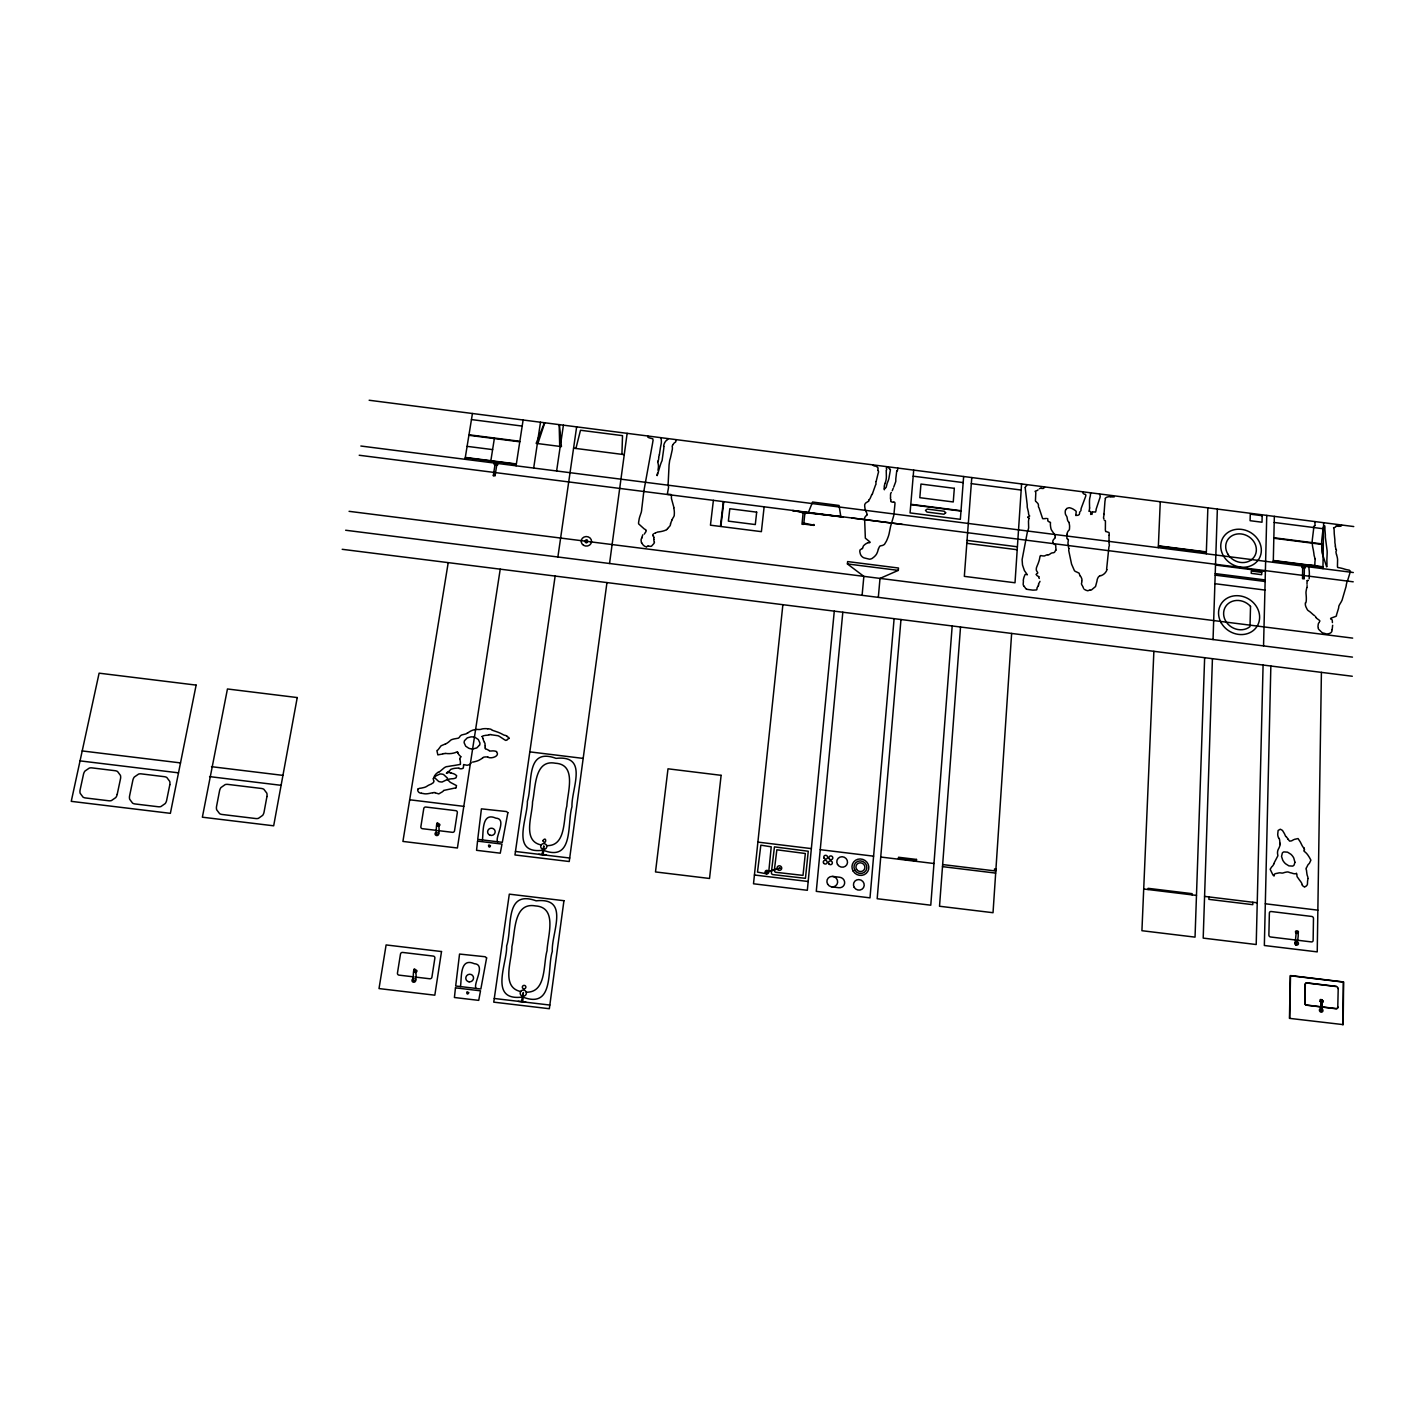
<?xml version="1.0" encoding="UTF-8"?>
<svg xmlns="http://www.w3.org/2000/svg" width="1425" height="1425" viewBox="0 0 1425 1425"><rect width="100%" height="100%" fill="white"/><g stroke="black" fill="none" stroke-linecap="round" stroke-linejoin="round"><path stroke-width="1.5" d="M1025.323 488.597L1025.323 488.258A11.988 10.705 22.7 0 1 1025.341 487.653L1025.359 487.546M1035.423 500.959L1035.743 494.261A47.987 42.732 24.3 0 1 1035.832 492.908L1035.441 491.643M1307.063 580.777L1307.028 582.683A32.935 28.732 32.7 0 0 1307.028 584.25M1342.902 1024.753L1343.365 982.092L1290.284 975.715L1289.465 1018.358L1343.152 1024.611L1343.615 981.95L1290.516 975.573L1289.696 1018.216M1338.217 988.38L1337.772 1007.172A1.87 1.692 47.5 0 1 1335.973 1008.74L1321.866 1007.048M1320.565 1010.272C1321.955 979.367 1321.866 1031.362 1322.151 1000.956M1320.708 1010.681C1322.008 1014.725 1320.209 1001.401 1320.85 1000.795M1091.977 514.443L1092.423 511.931M1321.403 672.368L1317.234 951.882L1264.349 945.505L1270.851 666.009M1322.952 568.664L1322.97 567.114L1273.309 560.791L1273.273 562.341M1323.629 522.708L1323.308 544.065L1273.843 537.742L1274.342 516.367M1304.374 567.845L1304.178 578.871L1302.521 578.675L1302.664 567.631M1305.193 566.402L1305.175 567.952L1301.862 567.524L1301.88 565.974M1335.35 546.113L1335.813 549.035M663.89 446.417L663.872 447.29A30.032 27.146 5.9 0 1 663.836 448.091L662.055 460.809A4.631 4.186 7.3 0 0 661.699 461.362L660.986 463.125A90.683 82.472 11.1 0 0 659.561 467.614L657.192 475.505M1038.843 576.929L1038.843 577.018A2.992 2.708 25 0 0 1038.932 577.962L1039.306 578.461M890.554 497.343L890.518 496.096A38.724 34.93 19 0 1 890.5 495.17L890.625 493.727A3.937 3.562 17.6 0 1 891.248 492.569L891.302 492.48M1263.084 665.03L1256.209 944.526L1203.199 938.113L1212.426 658.671M1263.548 645.917L1266.754 515.405M1319.764 1001.116L1319.782 1001.241M1090.695 514.478L1090.731 512.911A10.331 9.227 24.5 0 0 1090.731 512.002L1090.713 511.913M1105.355 529.993L1105.675 531.489M1252.842 902.257L1252.771 904.679L1208.899 899.353L1208.97 896.931M1105.372 529.37L1105.444 520.855A6.787 6.038 25.5 0 0 1104.304 520.125L1104.215 520.072M621.923 454.343L622.511 435.64L580.492 430.261L575.914 448.465M1089.573 507.995L1089.484 503.078A45.172 40.043 25.9 0 1 1089.591 499.16L1089.644 498.839A12.861 11.436 24.9 0 1 1089.858 497.735L1090.089 496.844A16.833 14.998 23.9 0 0 1090.446 494.796L1090.588 492.908M1213.049 639.558L1217.36 509.063M1038.398 506.908L1038.433 506.623A7.642 6.84 22.8 0 0 1038.273 504.308A3.188 2.85 23 0 0 1037.507 503.078L1036.972 502.544A12.202 10.901 23 0 1 1036.438 502.01L1036.296 501.849A13.199 11.845 22.8 0 0 1035.904 501.475L1035.904 501.475M1069.48 528.996L1069.605 526.466A11.81 10.581 24.2 0 0 1069.462 524.952L1069.053 522.548M1206.28 553.791L1206.334 552.259L1158.383 546.131L1158.311 547.681M1207.866 507.852L1206.352 551.92L1158.383 545.811L1160.271 501.743M1204.642 657.691L1195.041 937.133L1141.924 930.703L1153.876 651.314M887.49 466.741L890.091 469.324M1192.084 894.882L1192.119 893.671L1148.158 888.327L1148.122 889.538M1080.88 510.809L1080.898 510.667A16.459 14.66 25 0 1 1081.219 508.244L1085.244 497.503A19.914 17.741 23.6 0 0 1085.85 495.562L1085.618 494.404M1050.51 522.797L1050.492 522.922A8.212 7.357 24.2 0 0 1050.385 524.168L1050.403 524.774A29.444 26.309 24.8 0 0 1050.635 527.018L1050.866 528.265A8.514 7.624 24.3 0 0 1051.187 529.334A5.789 5.183 24.2 0 0 1051.65 530.26A24.848 22.212 24.5 0 0 1052.131 531.008L1054.09 533.841A13.235 11.899 24.1 0 1 1055.284 535.996M1079.527 513.891L1079.544 513.428A6.626 5.914 24.8 0 1 1079.722 512.109L1080.043 511.664M1314.919 565.208L1314.883 563.338A11.934 10.402 31.8 0 1 1314.919 561.984L1315.115 560.328A7.553 6.591 31.3 0 0 1315.133 558.903M670.516 523.973L670.516 523.848A7.196 6.591 7.2 0 1 670.32 525.219A4.613 4.222 7.3 0 1 669.554 526.377L668.236 527.838M1011.625 633.43L993.029 912.712L939.52 906.247L960.521 627.018M1021.582 483.948L1015.01 582.772L964.333 576.359L971.779 477.553M668.539 487.475L667.434 493.549M1039.983 581.329L1039.822 581.756A16.815 15.212 24.3 0 1 1039.431 582.451L1038.985 583.163A2.814 2.547 25.2 0 0 1038.504 584.303M1322.863 1001.49L1322.614 1000.421M644.011 490.93L644.029 490.592A20.645 18.81 7.2 0 1 644.082 489.844L652.543 443.424A15.016 13.555 6.1 0 0 652.668 442.623L652.846 441.518A11.738 10.616 7.2 0 1 653.077 440.574L652.81 438.829L649.586 437.92A2.173 1.959 6.6 0 1 648.037 436.976M952.185 625.967L930.774 905.196L877.177 898.73L900.974 619.519M963.638 476.52L961.02 510.702L910.807 504.29L913.71 470.108M1309.165 578.817L1309.326 575.575A71.339 62.914 30.1 0 0 1309.343 573.972A38.653 33.968 30.9 0 0 1309.183 570.57L1309.094 569.822A21.09 18.383 32 0 1 1308.969 567.756L1309.183 566.438A2.316 2.013 31.6 0 1 1309.664 565.743L1310.109 565.529A6.181 5.397 31.7 0 1 1311.766 565.351L1312.746 565.422A17.688 15.426 31.1 0 0 1313.69 565.44L1314.598 565.422M460.97 756.817L460.524 757.477A7.285 6.876 -8.9 0 0 460.079 757.904L459.83 758.812M894.116 618.664L869.998 897.857L816.276 891.355L842.816 612.216M878.317 597.378L880.009 578.408L898.302 570.374L898.498 568.023L847.626 561.575L847.412 563.944L863.853 576.359L862.107 595.329M902.274 524.4L851.776 517.97M1103.716 513.926L1103.716 513.891A4.898 4.364 25.4 0 1 1103.93 513.071A5.451 4.845 25.1 0 0 1104.126 512.394L1104.945 501.511A18.881 16.744 25.6 0 1 1105.355 499.338L1105.39 499.213M1081.86 580.652L1081.931 579.654A3.01 2.708 26.3 0 0 1081.86 579.156L1081.824 578.978A8.443 7.606 26.1 0 0 1081.628 578.354L1081.575 578.194M460.435 764.406L454.219 765.474A93.569 89.454 -13.9 0 0 450.104 766.098L447.521 766.543M834.284 611.147L807.334 890.287L753.504 883.785L782.877 604.681M843.386 516.901L805.748 512.733M802.418 511.931L802.293 513.089L805.499 513.499L805.784 512.359M803.86 523.028L804.858 513.41M768.859 870.817L771.228 846.824L760.843 845.15L757.494 872.1L766.739 873.846M771.531 871.263L771.388 872.652A1.817 1.746 21.9 0 0 773.009 874.612L805.446 878.334L808.26 851.242L774.452 846.877L771.673 869.909M774.488 869.001L776.857 849.799L805.339 853.504L803.005 875.395L775.966 872.314A1.817 1.746 22.1 0 1 774.345 870.372M803.112 513.178L801.972 524.222L803.468 524.418M792.799 510.471L802.382 512.305M1315.008 521.692L1315.026 521.586A13.662 11.863 30.8 0 0 1314.954 522.423L1314.954 522.708A13.537 11.756 30.8 0 0 1315.008 524.543L1315.133 525.611M764.138 506.819L761.395 531.65L720.854 526.502L723.757 501.671M723.348 501.618L720.427 526.448L710.452 525.184L713.391 500.353M482.38 839.931C483.592 832.574 481.383 811.609 495.829 818.146C507.656 818.752 494.511 837.562 497.681 841.783M460.435 986.581C461.878 979.117 459.242 956.994 474.276 963.692C486.495 964.422 472.673 984.105 476.092 988.433M1069.445 529.459L1069.409 529.601A8.924 7.998 24.3 0 1 1068.607 530.599A5.059 4.542 24.8 0 0 1068.002 531.276L1067.931 531.436A8.871 7.944 25 0 0 1067.004 534.054L1067.004 534.054M1346.34 584.553L1347.017 581.792M1346.251 585.23L1346.215 585.568A17.207 15.034 32.3 0 1 1346.037 586.566L1342.101 600.067A27.182 23.78 32.3 0 1 1341.067 602.116L1339.892 604.075A20.324 17.741 33.7 0 0 1339.179 605.358L1338.912 605.999A4.667 4.079 33.3 0 0 1338.77 606.605L1338.681 607.531A4.863 4.257 33.1 0 1 1338.556 608.261L1336.436 615.155A1.817 1.603 33.4 0 1 1336.472 615.689L1336.222 616.117A2.814 2.476 33.3 0 1 1335.51 616.491L1331.075 618.129A2.137 1.87 33.5 0 0 1330.629 618.486M668.218 438.668L667.06 440.076M1280.131 844.526L1279.917 845.488A20.484 18.472 39.9 0 1 1278.528 848.873L1278.421 849.015A9.227 8.301 40.9 0 0 1277.726 854.733L1277.798 855.089A2.672 2.405 40.8 0 1 1277.851 855.819L1275.179 860.949A17.955 16.156 41.6 0 0 1274.164 862.998L1273.897 863.692M1109.167 535.355L1109.149 535.551A19.897 17.723 26.6 0 0 1109.024 537.029L1109.042 541.642M606.961 582.576L569.234 861.519L514.959 854.964L555.144 576.056M609.544 563.498L627.142 433.343M659.383 454.718L660.398 447.877A78.998 71.499 10.5 0 1 660.666 446.399L661.004 444.743A19.683 17.777 6.2 0 0 661.378 441.322L661.093 437.742M518.148 1001.312L525.985 1002.238M538.775 854.288L546.434 855.214M521.479 1001.241L523.367 992.495L522.779 1001.383M542.034 854.234L543.833 845.898L543.299 854.394M557.887 556.997L576.644 426.877M657.37 474.151L657.531 473.118M556.623 470.98L560.221 446.452M560.987 441.714L563.409 425.167M1322.543 1002.345C1325.375 999.833 1317.466 999.584 1321.064 999.584M533.68 468.041L537.368 443.531M538.009 438.775L540.502 422.227M500.228 569.163L457.407 848L402.919 841.427L448.216 562.626M516.082 465.797L516.331 464.265L465.245 457.746L464.995 459.295M523.118 420.001L519.858 441.287L468.985 434.785L472.441 413.499M494.439 463.036L494.19 464.586L497.592 465.013L497.842 463.481M493.282 475.683L495.009 464.692M496.773 464.906L495.045 475.897L493.353 475.683M657.994 470.197L658.332 467.952A14.446 13.092 6.3 0 0 658.172 463.748L657.833 462.626M490.859 460.685L494.35 438.544M1326.835 566.598L1326.853 566.455A15.194 13.27 31.5 0 0 1326.907 565.832L1326.96 563.463A35.518 31.083 31 0 0 1326.924 562.163L1326.889 561.076A28.072 24.385 32.3 0 1 1326.889 559.491L1327.156 553.31A33.22 29.034 30.8 0 0 1327.085 550.46L1325.428 537.831A18.543 16.085 31.4 0 1 1325.393 535.123L1325.036 530.723A8.639 7.499 31 0 1 1324.929 529.868L1324.894 529.334A27.449 23.762 31.4 0 1 1324.912 528.586L1324.912 528.354A15.497 13.484 30.5 0 0 1324.805 526.146L1324.698 525.789A5.682 4.934 30.9 0 0 1323.255 527.179L1321.723 540.485A41.396 35.857 32 0 0 1321.634 542.408L1321.812 550.905A22.729 19.754 31.8 0 0 1322.062 552.829L1326.622 566.74M1054.981 537.991L1054.91 538.098A7.713 6.911 24.1 0 1 1053.77 539.256L1052.95 540.52A16.352 14.66 25 0 0 1052.879 541.019A19.095 17.171 23.7 0 1 1052.79 541.536L1052.915 543.014M1307.99 878.887L1307.829 879.563A15.283 13.698 42.4 0 0 1307.509 882.574L1307.438 884.106A2.992 2.69 42.3 0 1 1307.081 885.032L1306.992 885.174A7.036 6.323 42.1 0 1 1306.048 886.225L1304.837 886.706M657.299 474.578L657.157 475.505M485.212 746.682L485.212 745.881M1037.222 587.492L1038.344 585.657M1106.548 569.394L1106.584 569.252A11.044 9.904 26.4 0 0 1106.673 568.717L1108.899 547.075A6.697 5.985 26.5 0 1 1109.095 546.345L1109.131 546.238A4.186 3.741 26.1 0 0 1109.362 544.902L1109.202 544.475A11.364 10.135 26.5 0 1 1109.077 543.442L1109.06 542.052M433.432 778.531L434.322 776.287A15.052 14.232 -11 0 1 436.121 773.846L437.938 772.332A3.242 3.064 -11.1 0 1 438.722 772.047M1103.627 518.736L1103.609 518.807A2.565 2.28 25.3 0 0 1103.52 517.435L1103.93 515.262A4.364 3.883 25.2 0 0 1104.215 514.389L1104.037 514.069M1079.046 514.674A9.494 8.479 24.2 0 1 1078.351 515.084A2.12 1.888 24.5 0 1 1077.781 515.298L1075.732 515.476L1075.857 514.443A25.953 23.21 23.5 0 0 1076.196 511.682L1075.946 511.094A11.774 10.527 24.3 0 0 1074.112 509.74L1073.47 509.313A11.382 10.171 24.3 0 0 1069.178 507.692L1066.987 508.333A12.558 11.204 24.5 0 0 1066.541 508.885L1066.096 509.438M117.224 794.313L120.502 778.78A8.657 7.855 -23.2 0 0 120.43 775.36L117.562 771.531A6.484 5.878 -23.1 0 0 115.158 770.711L91.913 767.879A6.484 5.878 -23.4 0 0 89.276 768.093L84.966 771.05A8.675 7.838 -23.4 0 0 83.487 774.292L80.121 789.824A8.692 7.873 -24.1 0 0 80.156 793.262L83.024 797.127A6.519 5.896 -24.2 0 0 85.447 797.947L108.799 800.779A6.502 5.914 -23.9 0 0 111.453 800.565L115.763 797.572A8.675 7.891 -23.9 0 0 117.224 794.313M642.426 535.996L642.479 535.818A6.092 5.593 6.4 0 1 642.746 534.963L642.817 534.82M1040.107 555.982L1039.573 558.725A23.245 20.983 23.5 0 1 1039.128 560.577L1038.985 561.04A51.834 46.865 22.3 0 1 1037.899 564.086A32.935 29.747 23.1 0 1 1037.382 565.298L1036.492 567.613A16.744 15.105 25.2 0 0 1036.278 569.127L1036.385 570.41A13.324 12.023 24.9 0 0 1037.275 571.888L1037.489 572.227A1.799 1.621 24.7 0 1 1037.738 572.886L1037.667 573.135M1028.992 518.183L1028.992 518.148A13.822 12.397 23.6 0 0 1028.886 518.718A50.231 44.941 24.9 0 0 1028.476 521.301L1028.654 527.464A4.898 4.4 23.1 0 1 1028.565 528.408L1028.031 530.1A48.343 43.356 25.2 0 0 1027.229 532.683L1022.099 559.615L1022.509 565.066A14.375 13.003 23.6 0 1 1022.847 566.01L1024.415 570.623A4.631 4.186 24.3 0 0 1024.949 571.336L1027.318 574.809L1026.178 574.328M1081.557 583.039L1081.504 583.324A2.084 1.888 26.5 0 0 1081.522 584.054L1081.611 584.375A4.952 4.453 26.6 0 0 1082.145 585.354A5.13 4.631 26.5 0 1 1082.466 585.907L1082.519 586.013M1088.914 511.326L1089.056 510.863A16.209 14.464 24.2 0 0 1089.608 507.995M653.95 539.184L653.701 537.207M875.912 481.793L875.965 484.447A9.263 8.372 17.1 0 0 875.467 485.212L872.51 493.531M670.552 523.581L672.03 519.893M878.37 548.981L878.014 550.282A28.357 25.899 16.5 0 1 877.373 552.312L876.731 553.719A9.85 8.995 17.4 0 1 875.965 554.913L875.271 555.732A25.027 22.836 16.7 0 1 874.131 556.872L872.26 558.351A6.234 5.7 17.6 0 1 870.746 558.974L870.443 559.063A8.514 7.784 17.5 0 1 869.499 559.206L864.12 557.905A5.041 4.613 17.4 0 1 862.588 557.05A7.054 6.43 17.4 0 1 861.395 555.91A5.166 4.72 17.4 0 1 860.753 554.895L860.558 554.485A28.963 26.398 18.2 0 1 860.29 553.791L859.809 551.689A6.573 6.003 17.4 0 1 859.988 550.121L860.29 549.623M1081.682 582.647L1081.86 581.204M814.085 525.219L803.005 522.922M537.866 443.585L544.76 422.78M1306.85 587.723L1306.778 587.973A12.023 10.527 32.4 0 0 1306.44 589.255L1306.03 591.731A11.756 10.296 32.5 0 0 1306.013 593.441L1306.226 595.971A35.767 31.51 31.6 0 1 1306.244 600.905L1306.191 601.297A5.611 4.916 32.3 0 1 1306.03 602.045L1305.727 602.971M1027.977 517.346L1028.369 517.863A2.85 2.547 23.1 0 1 1028.886 517.988M808.402 512.448L812.588 502.027L839.076 505.465L840.803 516.58M471.105 762.892L470.339 764.014A8.621 8.14 -8.7 0 1 467.667 765.172L467.347 765.207A2.262 2.137 -8.8 0 1 466.563 765.172L463.677 764.548A3.705 3.491 -8.9 0 0 463.553 766.383L463.25 768.128A4.168 3.937 -9.3 0 1 459.723 768.663L458.975 768.324M885.05 483.396L884.64 484.607A10.705 9.672 17.5 0 0 884.23 486.958L884.23 487.314A31.35 28.268 18.3 0 0 884.284 488.918M1323.006 1001.775L1322.026 1002.63M892.228 490.734L893.208 488.348M1025.127 574.453L1024.7 575.504A19.006 17.189 25.2 0 0 1023.275 580.474L1023.399 581.026A18.293 16.601 23.8 0 1 1023.328 582.202L1023.168 584.268A3.598 3.26 24.7 0 0 1023.667 585.746M543.976 423.938L536.156 443.371L561.432 446.613L559.455 424.668M1332.037 629.601L1332.072 629.529A4.132 3.634 33.6 0 0 1332.25 628.817L1332.339 628.158A19.825 17.421 33.3 0 0 1332.393 627.623L1332.553 625.878A2.672 2.333 33.7 0 1 1332.713 625.29M642.301 536.441L642.176 536.726A1.817 1.674 6.2 0 0 641.856 537.652M893.742 487.065L895.702 481.686A6.555 5.914 17.1 0 0 895.791 481.009L895.791 479.993A39.989 35.963 19 0 1 895.826 478.658L896.717 471.105M672.101 519.715L672.262 519.377A15.426 14.125 8.3 0 1 672.992 517.934L673.277 517.489A9.209 8.425 7.3 0 0 674.274 515.44L674.221 515.209A23.993 21.927 6.5 0 0 673.722 507.799M802.863 522.993L802.792 523.937L813.853 525.397M1319.55 621.638L1319.692 621.353A2.369 2.084 33.2 0 0 1319.906 620.837M482.06 736.387L483.894 735.638M484.999 747.217L485.195 748.659M886.421 470.036L886.457 469.983A2.797 2.529 16.7 0 0 886.671 469.431L886.617 468.878M885.174 488.561L885.228 488.472A4.382 3.954 17.3 0 1 885.78 487.653A14.731 13.324 17.7 0 1 886.172 487.279L886.956 484.197A4.204 3.794 17.3 0 1 887.045 483.627L888.096 480.991A25.561 23.049 16 0 0 888.879 478.551L890.126 471.533A12.255 11.044 17.5 0 1 890.215 471.034L890.447 469.448M813.835 524.382L813.764 525.326M672.707 445.01L672.457 445.508A1.942 1.746 7.6 0 0 672.297 446.114L672.297 446.363M657.976 461.112L657.709 462.199M871.619 494.849L870.853 496.773A35.002 31.671 15.1 0 1 870.461 497.699L869.945 498.714A5.148 4.667 16.4 0 1 869.428 499.409L869.268 499.587M672.921 444.689L673.508 443.834A5.949 5.379 7.8 0 1 674.399 442.854L674.577 442.748A4.631 4.186 7.8 0 1 675.005 442.427A1.853 1.674 7.6 0 0 675.788 441.679L675.771 441.607A3.135 2.832 7.6 0 0 675.788 439.702M869.054 499.819L868.805 500.246A4.026 3.634 16.8 0 0 868.644 501.03M1306.102 868.235L1306.28 867.967A10.117 9.084 41.3 0 0 1306.903 866.952L1307.438 865.866A20.752 18.561 42.1 0 1 1307.74 865.242L1307.936 864.904A4.168 3.723 41.7 0 1 1308.453 864.262L1308.916 863.835A4.845 4.346 41.3 0 0 1309.468 863.158L1310.893 860.166L1309.343 857.298A32.526 28.999 40.9 0 1 1308.684 856.318L1308.417 855.891A14.767 13.27 41.3 0 0 1305.282 852.186L1304.908 851.901A10.082 9.031 40.8 0 1 1303.875 850.957L1304.142 850.012M641.856 537.991L641.891 537.955A4.026 3.687 6.2 0 0 641.09 540.502L641.179 540.805A5.736 5.272 5.7 0 1 641.25 541.286L641.25 541.482A4.631 4.257 6.3 0 0 641.517 542.854M1055.248 537.652L1055.266 535.996M667.808 528.337L667.63 528.55A8.942 8.176 7 0 1 666.651 529.583M443.798 790.412L454.379 788.15A19.362 18.293 -10.1 0 0 455.893 787.882M653.523 533.894L652.793 534.731A2.458 2.262 6.8 0 0 652.846 535.675M1036.313 574.15L1037.382 573.367M1335.866 526.68L1335.795 526.751A3.42 2.957 30.9 0 1 1335.1 527.286A3.598 3.117 30.9 0 1 1334.085 527.553L1333.533 527.873M442.765 753.985L437.849 754.876L436.905 750.637A15.248 14.375 -10.1 0 1 438.098 749.799L441.073 745.792L445.366 743.975M862.321 548.465L862.392 548.393A7.499 6.84 16.8 0 1 860.664 549.462L860.664 549.462M868.555 501.226L868.573 501.208A10.224 9.245 16.2 0 1 867.433 501.921L867.308 502.01A10.581 9.601 17 0 0 865.545 503.203L864.761 504.45A10.99 9.957 17 0 0 864.69 505.964L864.726 506.231A17.278 15.657 17.3 0 0 865.919 511.415L866.257 512.002A15.069 13.716 16.2 0 1 866.845 513.428L867.148 514.425M467.364 732.931L466.349 733.697A2.672 2.512 -7.7 0 1 465.28 734.071L461.825 734.926A15.461 14.588 -8.1 0 0 460.774 735.549L460.4 735.852A2.137 2.013 -8.1 0 0 460.026 736.298L459.919 736.476A4.204 3.954 -8.4 0 1 458.28 738.186L455.394 738.702A39.989 37.834 -9.8 0 0 453.382 739.094L451.583 739.664A3.616 3.402 -8.9 0 0 451.012 739.985L449.979 740.84A18.454 17.314 -9.3 0 1 445.419 744.082M482.594 757.94L482.897 757.708A8.978 8.497 -7.4 0 1 483.324 757.387A1.835 1.728 -7.5 0 1 483.877 757.138L484.571 757.031A10.438 9.886 -7.7 0 1 487.849 757.067M443.122 753.665L445.117 753.611M1055.872 550.317L1056.157 549.231A4.72 4.239 24.8 0 1 1055.783 547.788L1055.783 546.933A8.603 7.731 24.4 0 0 1055.64 545.169L1053.182 543.139M447.272 772.297L446.381 773.294M655.856 532.808L655.91 532.772A3.848 3.527 6.7 0 1 655.358 533.021A6.876 6.306 6.9 0 0 654.681 533.271L654.485 533.36M647.752 546.167L647.805 546.131A4.524 4.168 6.2 0 1 646.718 546.541L646.665 546.541M1039.395 488.739L1039.484 488.704A3.99 3.562 22.9 0 1 1041.016 488.187M1294.399 839.378L1298.05 838.559L1300.223 841.854A25.882 23.281 40.7 0 1 1300.687 842.745L1301.898 845.168A9.156 8.194 40.7 0 0 1303.875 848M1293.971 839.592L1293.704 839.699A13.377 12.006 40.9 0 0 1292.796 840.162L1292.226 840.501A17.617 15.818 39.7 0 1 1291.602 840.839L1289.625 841.142L1288.164 839.307M455.875 752.4L455.679 752.489A19.309 18.151 -8.8 0 1 445.188 753.326M643.851 491.091L642.052 506.481A36.48 33.274 4.4 0 1 641.856 507.87L641.802 508.28A7.357 6.733 6.5 0 0 641.749 508.778L641.731 509.117A15.301 13.983 5.4 0 1 641.571 510.72L641.464 511.272A13.929 12.718 5.4 0 1 641.268 512.27L639.7 516.937A22.925 20.983 7.1 0 0 639.166 519.021L638.721 521.621A16.138 14.784 6.7 0 0 638.56 523.1L638.578 523.385A1.995 1.817 6 0 0 638.738 523.973L644.332 529.013A4.115 3.776 6.1 0 1 645.881 530.011M1099.477 575.985L1098.319 577.107A23.103 20.734 27.7 0 0 1097.553 578.639L1097.303 579.28A9.049 8.122 27.2 0 0 1097.036 580.919L1095.54 586.53L1091.443 589.95A6.43 5.789 26.7 0 1 1090 590.217L1090 590.182M446.987 773.062L447.29 772.956A5.005 4.738 -10.6 0 1 450.122 772.457M667.987 494.546L668.414 494.404A3.901 3.545 7.4 0 1 669.198 494.368L669.75 494.386A6.591 6.003 7.5 0 1 671.157 494.582L671.389 495.134A14.161 12.914 6.9 0 1 671.424 496.595L671.407 497.592A7.018 6.395 7.9 0 0 671.513 498.803L673.598 506.409A38.528 35.215 5.8 0 1 673.918 507.763M1275.037 873.757L1274.395 874.327A8.122 7.321 41.7 0 0 1274.342 874.932L1274.057 876.054L1273.148 875.199A21.785 19.594 41.4 0 1 1272.739 874.576L1270.156 869.268L1271.741 866.792A4.792 4.328 41 0 0 1272.383 866.257L1272.436 866.186A10.153 9.173 40.9 0 0 1273.932 863.71M1035.138 491.215L1035.316 491.162A5.308 4.738 22.5 0 0 1036.064 490.93L1036.474 490.77A4.168 3.723 22.5 0 0 1038.041 489.862M1100.723 575.522L1099.957 575.789M1297.48 933.482C1301.257 930.454 1292.885 929.51 1296.251 933.339M415.762 972.562C420.143 969.695 411.202 968.305 414.461 972.402M867.843 542.783L866.364 543.513A20.538 18.774 18.1 0 0 864.761 544.617L863.746 545.561A3.331 3.046 17.3 0 0 863.087 546.683L863.033 546.986A4.809 4.382 16.9 0 1 862.463 548.447M438.722 826.304C442.979 823.525 434.269 822.278 437.457 826.144M489.007 734.819L489.007 734.819A9.832 9.263 -6.2 0 1 486.602 735.3L486.388 735.282A5.896 5.558 -6.7 0 0 485.408 735.389L484.571 735.532M1296.394 873.169L1296.928 874.38A7.713 6.929 41.9 0 0 1297.142 876.713A14.464 12.985 41.8 0 0 1298.157 878.103L1299.262 879.706A20.734 18.578 41.8 0 0 1300.17 880.917L1300.277 881.06A12.451 11.204 42.3 0 1 1301.755 883.375L1301.951 883.856A16.459 14.82 42.3 0 1 1302.29 884.604L1302.379 884.836M1304.552 849.923L1303.982 847.911M458.993 768.164A10.331 9.761 -10.1 0 0 456 768.235L455.537 768.235A17.011 16.102 -10.4 0 0 452.687 768.77L450.941 769.304A3.527 3.331 -10.1 0 0 450.336 769.892L450.122 770.123A8.586 8.105 -10.4 0 1 447.593 772.154M455.875 787.865L456.534 785.62L450.175 782.272A10.741 10.153 -11.7 0 0 448.483 780.597M432.773 792.728L429.281 793.44A36.836 34.645 -11.4 0 1 427.411 793.743L426.128 793.85A9.53 8.995 -12.4 0 1 423.884 793.672L423.261 793.547A11.703 11.079 -13.8 0 0 421.729 793.351L421.515 793.351M509.099 738.524L508.85 737.455A9.761 9.209 -4.5 0 1 507.906 737.081A2.209 2.084 -4.9 0 1 507.175 736.476L507.051 736.298M439.327 771.94L444.226 767.808A8.692 8.229 -10.5 0 1 446.328 766.703L447.094 766.543M1320.85 999.62L1322.364 999.78M653.06 535.8L653.469 536.014A6.127 5.629 6.4 0 1 653.612 536.673L653.772 537.581M472.53 762.126L473.367 761.983A35.215 33.113 -7.6 0 0 476.627 761.146L477.464 760.879A12.789 12.059 -7.9 0 0 479.334 760.042L479.584 759.899A24.938 23.477 -7.9 0 0 482.612 757.957M1275.749 873.507L1276.034 873.472A9.726 8.764 41.2 0 0 1277.192 873.293L1278.938 872.902A5.397 4.863 41.8 0 1 1280.006 872.83L1281.645 873.044A18.472 16.619 40.9 0 0 1282.197 873.115L1283.337 872.902A14.82 13.342 42.2 0 1 1285.671 872.225L1285.867 872.189A16.655 14.98 42.3 0 1 1287.238 871.957L1287.416 871.957A3.42 3.082 41.8 0 1 1288.467 872.082L1289.34 872.403A12.059 10.848 41.3 0 0 1289.857 872.599A4.774 4.293 41.5 0 0 1290.605 872.812L1290.872 872.848A6.341 5.7 41.9 0 1 1291.673 873.026L1292.119 873.187A7.428 6.68 41.5 0 0 1295.966 873.703M1046.395 518.415L1045.202 518.575A12.397 11.097 23.2 0 1 1043.866 518.682L1043.242 518.682M1048.123 554.966L1049.103 554.61A12.326 11.097 24.2 0 0 1050.243 553.88A6.591 5.932 24.4 0 0 1050.724 553.488L1052.042 552.882A7.446 6.697 24.5 0 0 1053.77 552.651A2.262 2.031 24.7 0 0 1054.732 551.956L1055.159 551.172A2.725 2.458 24.9 0 1 1055.711 550.353M508.636 738.56L507.336 739.397A4.792 4.524 -5.5 0 1 507.086 740.038L505.768 740.412A19.166 18.08 -4.2 0 1 503.168 738.845L500.46 737.063A38.76 36.676 -8.3 0 0 499.391 736.387L498.536 735.941A4.222 3.99 -5.9 0 0 497.895 735.71L493.923 735.14A38.493 36.124 -4.5 0 1 491.874 734.819L491.019 734.659M1308.275 580.438L1308.328 580.438A6.341 5.558 31.7 0 1 1307.651 580.456L1307.277 580.456M526.252 992.192C546.755 992.726 543.121 963.888 547.04 950.724C547.449 936.973 558.137 907.333 535.444 905.908C513.16 901.9 515.351 932.894 511.913 946.538C512.163 959.969 500.567 987.151 520.659 991.533M893.208 502.134L893.101 502.134A3.224 2.921 17.6 0 1 892.175 502.063L891.818 501.956A2.048 1.853 17.6 0 1 890.928 501.6M546.648 845.613C566.42 846.432 563.178 818.752 566.829 806.123C567.382 792.834 577.267 764.423 555.376 763.23C533.93 759.098 535.675 788.773 532.522 801.937C532.629 814.833 521.782 840.946 541.179 844.954M1092.797 511.931L1094.471 511.985A6.947 6.199 25.1 0 1 1095.558 512.074L1096.074 510.346A11.079 9.85 25.3 0 1 1096.163 509.135L1099.441 499.213A40.862 36.373 23.3 0 0 1099.708 498.429L1100.136 497.058A4.435 3.937 24.6 0 0 1099.744 494.671A4.898 4.346 24.8 0 1 1099.512 494.048M1314.562 525.7L1313.636 526.573A12.95 11.24 30.9 0 0 1313.618 527.321L1313.601 528.711A22.462 19.576 30.1 0 1 1313.547 529.69L1312.265 540.164A16.441 14.303 31.3 0 0 1312.229 541.358L1312.283 543.174M869.713 542.676L869.749 542.693A6.413 5.86 17.5 0 0 868.288 542.693M523.349 997.268C554.842 1009.043 546.862 967.896 552.312 951.366C551.208 933.197 570.499 897.091 536.156 900.832C504.076 889.111 512.644 928.423 506.641 945.915C507.46 962.979 488.223 1001.169 522.049 997.108M487.724 728.763L488.775 728.87A13.947 13.163 -6.7 0 1 490.895 729.244L492.231 730.259M543.833 850.44C574.186 862 566.954 822.92 571.977 806.746C571.193 788.933 589.202 754.805 556.053 758.367C525.077 746.949 532.968 784.124 527.375 801.313C527.856 817.986 509.972 854.252 542.569 850.298M894.74 502.295L894.971 503.203A34.093 30.905 16.3 0 1 894.918 504.397L893.813 515.369L890.625 526.288A27.093 24.599 19.2 0 0 890.393 527.339L889.022 534.09A36.302 33.06 16.4 0 1 888.06 537.172L887.739 538.009A65.924 60.01 15 0 1 886.368 541.233L884.444 544.386A10.723 9.761 17.6 0 1 883.304 545.062L882.93 545.258A3.331 3.028 17.9 0 1 882.164 545.526L882.004 545.561A12.219 11.133 17.7 0 1 881.291 545.668L880.027 545.989A8.105 7.392 18.3 0 0 878.512 549.017M1041.034 488.276L1041.461 488.348A5.433 4.845 22.7 0 0 1043.314 488.454L1044.454 487.475A1.977 1.763 22.8 0 0 1044.454 486.887M413.749 976.873L399.018 975.128A1.888 1.817 -27.9 0 1 397.45 973.097L400.496 954.02A1.888 1.799 -25.9 0 1 402.634 952.434L433.289 956.086A1.888 1.817 -24.9 0 1 434.874 958.117L431.917 977.176A1.888 1.817 -27.1 0 1 429.78 978.779L415.049 977.033M494.279 998.48L549.836 1005.053M832.752 876.411L839.77 877.266A5.433 5.219 28.6 0 1 844.651 883.144A5.433 5.219 28.6 0 1 838.808 887.722L831.79 886.867M436.798 830.419L422.388 828.691A1.835 1.746 -14.9 0 1 420.856 826.732L423.777 808.527A1.835 1.728 -13.7 0 1 425.861 807.031L455.804 810.665A1.835 1.746 -12 0 1 457.336 812.606L454.522 830.811A1.835 1.746 -13.3 0 1 452.438 832.325L438.063 830.579M1296.127 940.072L1270.601 936.991A1.853 1.674 44.2 0 1 1268.873 935.032L1269.372 913.033A1.835 1.657 43.2 0 1 1271.171 911.519L1311.748 916.453A1.835 1.657 43.7 0 1 1313.476 918.395L1313.138 940.375A1.853 1.657 44.6 0 1 1311.338 941.907L1297.356 940.215M754.431 875.003L808.189 881.505M515.458 851.473L569.715 858.028M1336.472 986.403L1307.099 982.876A1.87 1.674 46.5 0 0 1305.3 984.426L1304.997 1003.075A1.87 1.692 47.3 0 0 1306.743 1005.07L1320.85 1006.763M1322.097 1006.905L1336.222 1008.597A1.87 1.692 47.5 0 0 1338.004 1007.03M1320.619 1006.887L1306.511 1005.195A1.87 1.692 47.3 0 1 1304.748 1003.2L1305.068 984.568A1.87 1.674 46.5 0 1 1306.867 983.018L1336.24 986.545A1.87 1.674 46.7 0 1 1337.986 988.523M1110.734 496.577L1111.91 496.773M529.815 751.866L583.181 758.403M451.28 773.08L451.137 773.062A3.883 3.652 -10.1 0 1 450.371 772.92L450.068 772.777M82.205 750.939L180.494 762.909M211.506 766.686L282.934 775.378M995.933 869.09L994.543 868.929L994.436 870.283L995.843 870.461M409.688 799.781L463.802 806.354M757.886 842.104L811.359 848.605M820.23 849.674L873.596 856.176M880.721 857.031L933.981 863.514M942.655 864.565L995.79 871.013M1143.705 889.004L1196.483 895.417M1204.57 896.396L1257.242 902.791M1265.311 903.771L1317.858 910.165M80.049 760.879L178.499 772.831M209.564 776.607L281.117 785.317M942.495 866.632L995.665 873.098M894.366 502.277L894.241 502.259A10.474 9.494 17.8 0 0 893.564 502.152M345.652 530.243L1352.467 657.121M342.196 549.302L1352.289 676.252M573.58 448.162L624.257 454.646M467.097 446.346L492.605 449.605M360.863 446.025L1353.305 572.529M359.207 455.252L1353.216 581.81M792.763 510.702L843.368 517.132M1215.507 565.066L1265.382 571.407M967.041 540.396L1017.397 546.79M1215.24 573.598L1265.168 579.939M966.827 543.317L1017.201 549.729M1215.187 575.148L1265.133 581.489M1214.902 583.698L1264.919 590.057M847.412 563.944L898.302 570.374M349.072 511.326L1352.663 638.115M369.146 400.247L1353.75 526.555M471.461 419.573L522.191 426.075M913.193 476.182L963.175 482.594M971.316 483.645L1021.191 490.04M1274.199 522.458L1323.54 528.782M1042.637 518.647L1038.967 507.621M1040.695 555.518L1040.838 555.554A10.242 9.209 24.2 0 0 1042.797 555.91A13.698 12.326 24.1 0 0 1044.454 555.946L1047.09 554.77A5.326 4.809 24.7 0 1 1047.678 554.895M648.375 545.9L648.642 545.989A5.593 5.13 6.5 0 0 650.317 546.345A5.112 4.703 6.5 0 0 651.492 546.185L653.897 543.548A3.883 3.562 6.5 0 0 654.449 541.999M487.831 757.156C491.251 759.24 500.496 756.016 496.47 751.741M492.676 730.402L493.62 730.704A26.879 25.401 -7.3 0 1 494.582 731.025L496.987 731.862A30.691 29.017 -7.4 0 1 499.213 732.717L499.979 733.056A31.368 29.676 -7.4 0 1 502.437 734.285L503.702 734.962A5.219 4.934 -5 0 0 505.234 735.353L506.819 735.977M1026.73 589.238L1027.461 589.398A22.782 20.716 25.4 0 1 1028.316 589.522L1032.591 590.11A11.079 10.011 24.8 0 0 1033.98 590.092L1036.438 589.932A3.972 3.598 25 0 0 1036.901 589.576L1036.972 588.293M485.533 748.784L485.658 748.837A13.431 12.7 -7.8 0 1 487.083 749.461L487.35 749.603A12.736 12.023 -6.1 0 0 488.169 749.995L488.365 750.084A4.827 4.56 -7.2 0 1 489.185 750.53L489.238 750.583M1337.95 526.252L1338.004 526.27A4.774 4.132 30.9 0 0 1340.729 525.932M1048.283 521.443L1047.82 520.642A8.621 7.713 24 0 1 1047.749 519.608L1047.731 519.323A3.242 2.903 23.6 0 0 1047.696 518.522M1330.576 618.824L1330.879 618.967A2.743 2.405 33.5 0 1 1332.037 619.839L1332.197 620.213A8.033 7.054 33.4 0 1 1332.322 621.158L1332.411 622.6M1305.353 602.882A8.924 7.82 32.7 0 0 1306.6 608.19L1306.796 608.671A16.441 14.41 32.8 0 0 1307.402 609.722L1307.58 609.989A2.725 2.405 32.7 0 0 1308.061 610.488L1309.611 611.557A11.578 10.171 33 0 1 1310.555 612.287L1313.476 614.905A6.021 5.29 32.9 0 0 1314.188 615.368L1314.652 615.636M435.142 792.799L438.775 793.903L442.267 791.873A11.863 11.204 -11.8 0 0 443.709 790.537M1320.815 1002.309L1320.031 1001.098M1319.336 620.249L1317.787 619.127A7.927 6.947 33.1 0 1 1315.987 617.559M1080.043 575.932L1079.099 573.171L1076.748 572.031A20.609 18.489 25.7 0 1 1076.178 571.799A7.463 6.715 25.9 0 1 1075.02 571.176A3.099 2.779 25.9 0 1 1074.432 570.677L1071.564 564.122L1068.714 550.531A5.878 5.272 25.4 0 1 1068.821 549.765L1068.946 548.678M1083.997 589.077L1084.746 589.558A20.876 18.757 26.6 0 0 1086.117 590.271L1087.649 590.734A3.723 3.349 26.8 0 0 1088.593 590.484L1088.789 590.413A3.634 3.278 27 0 1 1089.804 590.11M457.55 752.097L458.155 753.148M1080.382 576.181L1080.488 576.27A4.257 3.83 26.2 0 1 1081.397 577.82M482.22 736.672L482.184 736.654A6.021 5.682 -7.2 0 1 482.915 738.453M873.151 465.138L873.24 465.262A2.529 2.262 16.3 0 0 874.024 465.868L874.54 466.011A8.39 7.57 16.4 0 1 875.627 466.1L876.535 466.545A7.321 6.608 16.3 0 1 877.622 467.489A6.947 6.252 16.6 0 0 878.085 467.952L877.871 470.09M1068.216 539.541L1068.144 539.487A6.163 5.522 24.9 0 1 1067.503 538.846L1067.521 538.828M1286.134 836.635L1286.045 836.564A3.634 3.26 40.1 0 1 1285.403 835.869L1284.958 834.783A11.81 10.616 40.1 0 0 1284.103 833.091L1282.981 831.256A6.911 6.217 40 0 0 1282.5 830.508L1281.894 830.062A7.428 6.662 39.7 0 1 1281.093 829.635L1280.986 829.582A7.321 6.591 40 0 0 1280.327 829.207L1278.118 830.454L1277.726 834.302A8.586 7.713 40.1 0 0 1278.884 838.452M460.685 756.497L460.168 756.016A10.153 9.583 -8.3 0 1 457.995 753.219M448.198 780.366L448.341 779.689A1.888 1.781 -10.8 0 1 449.267 779.101L449.89 778.994A8.051 7.606 -10.3 0 0 450.799 778.887A6.555 6.199 -10.8 0 1 451.778 778.78L452.224 778.762A8.122 7.677 -10.2 0 0 456.053 777.783L456.641 775.752A8.265 7.82 -10.7 0 0 451.262 773.205M1050.457 522.494L1049.993 522.173A9.352 8.39 23.9 0 0 1048.568 521.55M1028.975 514.942L1028.743 514.603A5.13 4.596 23.1 0 1 1028.547 513.445L1028.529 513.214A11.026 9.886 22.5 0 0 1028.227 511.326L1027.283 507.407A9.013 8.069 23 0 1 1027.211 506.142A19.131 17.171 22 0 0 1027.176 504.521L1025.341 489.06M1320.761 631.4L1320.69 631.311A10.83 9.53 33.7 0 0 1320.173 630.776L1319.354 629.975A3.83 3.367 33.5 0 1 1318.196 628.3M1038.754 576.644L1038.807 576.715A3.046 2.761 24.9 0 0 1038.059 576.252L1037.881 576.145A3.171 2.868 24.8 0 1 1036.242 574.524M1068.412 539.737L1067.984 542.729A4.774 4.275 25.1 0 0 1068.02 543.637L1068.34 544.867A4.613 4.132 24.9 0 1 1068.483 545.846L1068.483 546.327A4.72 4.239 25.2 0 0 1068.572 547.61L1068.875 548.304M1029.545 515.636L1029.616 516.171A3.206 2.868 23.1 0 0 1027.781 517.204M1279.098 838.345L1279.454 839.129A15.586 14.036 40.1 0 1 1279.686 840.625L1279.935 842.852M1316.077 617.488L1315.952 617.31A2.316 2.048 33.1 0 1 1315.453 616.508M1306.013 869.179L1306.102 869.321A2.333 2.102 41.7 0 1 1306.422 870.069L1306.511 870.657M878.352 471.069L878.299 470.98A6.982 6.288 16.7 0 1 878.032 470.517M484.393 742.336L484.429 742.389A3.883 3.669 -7.2 0 1 485.052 743.886A5.433 5.13 -6.5 0 0 485.052 744.937L485.141 745.471M1082.804 586.619L1082.982 586.975A7.766 7 26.5 0 1 1083.338 587.848L1083.374 588.044M484.179 741.926L483.93 741.392A17.011 16.049 -5.6 0 1 483.128 739.13L483.075 738.88M878.566 471.426L878.459 472.423A15.248 13.751 17.2 0 0 878.121 473.421L876.339 480.67A9.387 8.479 16.2 0 1 876.054 481.418M1333.747 528.461L1333.836 528.675A4.685 4.061 31 0 1 1334.121 529.69L1334.21 532.968A28.91 25.009 31.7 0 0 1334.317 534.482L1334.833 539.469A23.976 20.876 30.8 0 1 1334.887 540.752L1334.869 541.981A8.514 7.392 31.5 0 0 1334.922 542.747L1335.118 543.94A14.25 12.415 31.2 0 1 1335.385 546.113M1090.695 511.682L1090.446 511.45A3.26 2.903 24.9 0 0 1089.769 511.415M645.739 530.153L645.952 530.83A8.853 8.105 5.8 0 1 646.095 531.382L645.507 532.327A16.548 15.194 6.9 0 0 644.866 533.199L644.581 533.663A11.436 10.492 6.7 0 0 644.332 534.108M1307.438 875.894L1307.509 876.108A28.162 25.383 42 0 1 1307.794 877.087L1308.043 878.281M1336.579 554.859L1336.935 556.071A19.059 16.619 31.5 0 1 1337.594 559.722L1337.469 565.315A23.281 20.217 32.5 0 0 1337.469 566.455L1337.487 566.812M1336.525 554.681L1336.472 554.503A24.261 21.037 32 0 1 1336.044 552.704L1335.955 551.849A2.529 2.191 31.7 0 1 1336.205 551.119L1336.436 550.228A2.333 2.031 31.6 0 0 1336.027 549.355M1318.268 627.641L1318.161 627.267A2.583 2.28 33.5 0 1 1317.982 626.448L1318.178 624.88A15.675 13.751 33.7 0 1 1318.285 624.114L1318.374 623.776A2.957 2.601 33.4 0 1 1318.642 623.17L1319.051 622.6A7.41 6.502 33.1 0 0 1319.336 622.173M1315.079 558.903L1314.331 556.249A14.107 12.291 31.6 0 1 1314.01 554.824L1313.992 554.503A41.236 36.142 30.5 0 0 1313.868 553.434L1313.529 551.208A48.361 42.429 30.3 0 0 1313.155 549.177L1312.942 548.215A32.205 27.966 31.6 0 1 1312.265 543.174M654.271 541.981L654.128 541.322A5.183 4.756 6.9 0 1 653.861 539.469M459.919 759.329L460.239 760.932A12.166 11.471 -10 0 1 460.418 762.678L460.435 763.996M668.539 486.905L668.361 486.281A7.481 6.804 7.7 0 1 668.147 483.324A21.393 19.433 6.4 0 0 668.218 482.487L669.038 465.637A11.845 10.741 8 0 1 669.127 464.425L669.162 464.318A22.248 20.164 6.4 0 0 669.287 463.428L669.643 460.738A11.258 10.189 7.9 0 1 669.964 459.491L670.088 459.099A20.271 18.329 6.6 0 0 670.427 457.977L672.315 449.481A15.034 13.591 6.9 0 0 672.333 446.951L672.351 446.951M1280.006 843.262L1280.06 843.564A4.952 4.453 40.3 0 1 1280.167 844.526M1337.523 567.203L1338.057 567.595A12.593 10.973 32.4 0 1 1339.981 567.898L1341.798 568.308A31.546 27.556 32.9 0 1 1343.757 568.842L1344.505 569.092A24.261 21.054 31.8 0 0 1347.462 569.84L1348.709 570.053A15.764 13.733 32.7 0 1 1349.297 570.178L1350.455 571.3L1348.014 579.28A42.376 37.032 31.5 0 1 1347.373 580.973M890.732 499.819L890.874 500.763M1038.611 584.321L1038.611 584.392A2.529 2.28 25 0 1 1038.415 585.693M1306.547 871.031L1306.974 874.238A7.25 6.502 42 0 0 1307.242 875.288M867.255 514.888L867.077 515.137A4.631 4.222 17 0 0 866.026 515.832L865.883 515.993A7.748 7.054 17.1 0 0 865.082 517.008L864.886 517.346A3.064 2.779 16.9 0 0 864.583 518.522L864.637 519.573A71.553 65.283 13.5 0 1 864.708 521.14L865.349 538.187L869.321 541.429A2.583 2.351 17.3 0 1 870.034 542.106M884.337 489.79L884.284 488.918M1307.081 585.55L1307.081 586.601A3.937 3.456 32 0 1 1306.974 587.367M559.152 424.632L559.722 446.381M414.782 978.779A1.888 1.817 -28.1 0 1 415.174 981.683A1.888 1.817 -28.1 0 1 412.199 981.326A1.888 1.817 -28.1 0 1 413.482 978.637M489.131 734.73A4.4 4.15 -6.3 0 1 491.019 734.57M487.724 728.781A17.688 16.69 -6.9 0 0 482.256 728.905L480.973 729.297A8.799 8.283 -6.5 0 1 478.871 729.529L477.126 729.422A13.929 13.128 -7.3 0 0 467.614 733.18M456.125 752.382A3.331 3.135 -9.1 0 1 457.514 751.866M433.343 778.513A4.097 3.865 -11.4 0 0 434.037 781.043L433.378 782.681A10.955 10.367 -12 0 0 432.844 783.002L432.47 783.233A5.344 5.041 -12 0 0 431.811 783.679A2.351 2.227 -12 0 1 431.383 783.999A12.023 11.329 -11.9 0 1 430.778 784.249L429.958 784.605A18.81 17.83 -12.6 0 0 428.408 785.335A12.593 11.917 -12.5 0 0 427.001 786.19L426.77 786.351A9.298 8.782 -12.3 0 1 424.329 787.419L422.334 787.882A16.334 15.39 -12.3 0 1 420.749 788.185L420.589 788.203A4.364 4.115 -13.1 0 0 418.22 788.916M421.39 793.137A3.509 3.313 -13 0 1 417.828 789.04M432.897 792.781A3.83 3.616 -12.5 0 1 435.195 792.638M496.559 751.527A10.509 9.939 -7 0 0 491.019 751.028L490.823 750.993A2.975 2.814 -6.7 0 1 489.167 750.726M1297.338 941.765A1.853 1.674 44.7 0 1 1298.086 944.543A1.853 1.674 44.7 0 1 1295.254 944.187A1.853 1.674 44.7 0 1 1296.109 941.604M1082.626 491.785A3.491 3.117 24.2 0 0 1083.249 493.424L1083.463 493.656A3.153 2.797 24.2 0 0 1085.12 494.332M1066.007 509.544A10.117 9.031 24.4 0 0 1065.579 510.114L1065.508 510.239A2.102 1.87 24.1 0 0 1065.33 510.702L1065.241 511.397A16.067 14.339 24.6 0 0 1065.259 513.036L1065.419 514.033A3.669 3.278 24.2 0 0 1065.615 514.585L1066.221 515.636A23.708 21.25 23.8 0 1 1066.559 516.171L1066.737 516.509A4.043 3.616 24.2 0 1 1067.04 517.293L1067.289 518.7A18.578 16.583 24.8 0 0 1067.396 519.395A6.395 5.718 24.5 0 0 1067.931 521.033A2.476 2.227 24.4 0 0 1068.322 521.568L1068.465 521.71A3.349 3.01 24.4 0 1 1069.106 522.53M1067.076 538.757A10.581 9.476 25.1 0 1 1067.183 534.322M1107.047 569.572A11.703 10.492 26.4 0 1 1101.008 575.7M1108.953 532.416A5.005 4.471 25.8 0 1 1108.971 535.266M1105.942 531.525A11.703 10.456 26 0 1 1108.276 532.327M1105.087 498.465A6.056 5.379 25.2 0 1 1110.681 496.862M1114.386 496.791A2.921 2.601 25.1 0 1 1112.052 496.523M1304.677 886.938A3.634 3.26 42.3 0 1 1302.165 884.925M1286.187 836.6A15.052 13.555 40.4 0 1 1288.111 839.325M1341.655 525.184A5.326 4.613 30.9 0 1 1340.8 526.039M1335.866 526.092A2.832 2.458 31.1 0 1 1338.004 526.092M1332.019 629.583A2.387 2.084 33.8 0 0 1331.876 630.42L1331.93 630.473A3.153 2.761 33.7 0 1 1331.894 631.311L1331.752 631.596A4.809 4.222 33.7 0 1 1330.309 633.074L1329.311 633.502A10.563 9.263 33.5 0 1 1327.904 633.858L1326.604 633.947A3.206 2.814 33.7 0 1 1325.962 633.84A4.542 3.99 33.7 0 1 1325.357 633.626L1325.286 633.591A5.682 4.987 33.9 0 0 1324.52 633.359L1323.558 633.127A4.881 4.293 33.6 0 1 1322.436 632.789L1322.186 632.593A7.873 6.911 33.5 0 1 1321.492 632.148M897.768 468.059A18.703 16.851 16.5 0 1 897.661 469.448L897.625 469.751A2.298 2.066 17.2 0 1 896.77 471.176M885.21 482.933A21.749 19.629 16.1 0 0 886.368 476.52L886.243 471.087A6.804 6.127 17.1 0 1 886.314 470.428M886.457 468.647A2.155 1.942 16.9 0 1 886.742 467.168M872.456 493.62A2.708 2.458 16.5 0 1 871.744 494.796M890.732 499.819A13.947 12.647 17 0 0 890.483 498.608L890.429 498.287A6.982 6.306 17.8 0 1 890.518 497.646M1025.163 487.457A6.038 5.397 22.5 0 1 1026.73 485.533M1023.649 585.746A8.212 7.446 24.8 0 0 1024.361 586.69L1025.198 587.67A3.509 3.171 24.8 0 0 1026.641 589.362M777.053 868.163A2.351 2.28 22.3 0 1 780.009 865.883A2.351 2.28 22.3 0 1 781.31 869.428A2.351 2.28 22.3 0 1 777.48 869.339M768.716 872.171A1.817 1.746 21.2 0 1 766.383 873.774A1.817 1.746 21.2 0 1 765.421 871.103A1.817 1.746 21.2 0 1 768.289 871.013M648.108 436.923A5.468 4.934 6.7 0 1 647.787 435.997M646.54 546.986A6.751 6.199 6.4 0 1 641.802 542.765M656.925 532.291A2.333 2.155 6.9 0 1 657.602 532.059L659.472 531.792A48.397 44.05 6.5 0 0 661.414 531.454L661.93 531.329A18.988 17.349 6.9 0 0 665.439 530.243L666.045 529.957A3.527 3.224 7.2 0 0 666.633 529.583M663.658 446.399A10.937 9.886 7.7 0 1 666.437 440.378M658.688 457.585A9.227 8.354 6.5 0 1 658.083 461.148M658.777 457.033A3.01 2.725 7.1 0 1 658.849 456.552L659.027 455.982A9.031 8.176 6.6 0 0 659.401 454.718M542.729 849.264A3.046 2.921 -6.6 0 1 541.482 844.58A3.046 2.921 -6.6 0 1 546.47 845.185A3.046 2.921 -6.6 0 1 543.994 849.425M437.796 832.253A1.835 1.746 -14.5 0 1 438.188 835.032A1.835 1.746 -14.5 0 1 435.284 834.676A1.835 1.746 -14.5 0 1 436.531 832.093M522.209 996.022A3.117 3.046 -23.6 0 1 520.962 991.123A3.117 3.046 -23.6 0 1 526.057 991.729A3.117 3.046 -23.6 0 1 523.509 996.182M1321.83 1008.758A1.87 1.692 47.6 0 1 1322.596 1011.59A1.87 1.692 47.6 0 1 1319.746 1011.251A1.87 1.692 47.6 0 1 1320.601 1008.597M490.449 845.844C489.078 849.959 486.905 842.603 490.449 845.844M436.264 833.785C442.748 838.666 436.068 806.621 436.264 833.785M468.683 992.744C466.848 997.072 465.476 989.075 468.683 992.815M1323.308 544.582L1322.97 566.794L1273.309 560.47L1273.825 538.24L1323.308 544.582M413.197 980.4C419.787 985.459 413.161 952.096 413.214 980.347M1296.269 932.413C1292.582 963.033 1302.112 928.477 1296.269 932.413M584.642 541.215C587.919 546.808 588.988 536.014 584.642 541.215M1262.176 515.707L1262.016 522.227L1250.099 520.695L1250.277 514.176L1262.176 515.707M1261.731 572.351L1261.659 574.685L1251.239 573.349L1251.293 571.033L1261.731 572.351M542.818 840.661C546.185 846.503 547.075 835.086 542.818 840.661M1250.527 606.409L1249.992 626.608A15.978 14.161 31.5 0 1 1227.94 624.097A15.978 14.161 31.5 0 1 1228.492 603.398A15.978 14.161 31.5 0 1 1250.527 606.409M945.683 512.804L943.938 514.229L926.98 512.056L925.466 510.364L927.212 509.081L944.33 511.272L945.683 512.804M507.87 812.695L502.312 842.335L477.731 839.361L481.418 808.848L506.445 811.538L507.87 812.695M486.62 957.921L480.848 989.003L455.679 986.011L459.545 954.055L485.177 956.745L486.62 957.921M493.709 474.881L494.902 474.952L493.709 474.846M1302.753 577.784L1303.893 578.087L1302.771 577.695M1294.933 862.285L1294.096 865.011A3.99 3.58 41.3 0 1 1292.546 866.115L1288.877 865.866L1285.546 863.746A12.273 11.026 41 0 1 1282.696 860.077L1281.538 856.425L1282.34 853.005A3.99 3.58 40.9 0 1 1283.889 851.901L1287.559 852.168L1290.89 854.27A12.291 11.062 41.2 0 1 1293.74 857.939L1294.933 862.285M954.322 488.33L953.254 501.956L919.82 497.681L920.96 484.055L954.322 488.33M960.984 511.076L960.343 519.323L910.058 512.911L910.771 504.664L960.984 511.076M916.507 859.435L916.4 860.807L898.409 858.616L898.534 857.262L916.507 859.435M780.027 868.092L766.312 872.243L780.009 868.163M477.553 841.124L476.556 850.315L500.264 853.183L501.992 844.081L477.553 841.124M455.466 987.846L454.415 997.5L478.711 1000.368L480.51 990.82L455.466 987.846M756.675 512.145L755.303 524.56L728.371 521.14L729.814 508.725L756.675 512.145M721.121 775.325L709.525 878.477L655.5 871.94L668.004 768.805L721.121 775.325M563.944 900.707L549.337 1008.722L493.745 1002.149L509.313 894.152L563.944 900.707M441.518 951.544L434.821 995.184L379.014 988.576L386.104 944.935L441.518 951.544M519.769 441.803L516.367 463.944L465.298 457.425L468.896 435.302L519.769 441.803M297.237 697.555L273.671 825.805L202.368 817.202L227.448 688.97L297.237 697.555M266.938 796.539L264.053 812.09A8.55 7.944 -21.2 0 1 262.663 815.349L258.442 818.342A6.413 5.949 -21.2 0 1 255.823 818.556L222.015 814.459A6.43 5.949 -22 0 1 219.593 813.639L216.671 809.774A8.586 7.927 -21.9 0 1 216.564 806.336L219.557 790.804A8.55 7.891 -21 0 1 220.964 787.562L225.186 784.587A6.413 5.914 -21 0 1 227.804 784.391L261.452 788.47A6.377 5.914 -20.2 0 1 263.874 789.29L266.796 793.119A8.532 7.909 -20.3 0 1 266.938 796.539M169.807 784.765L166.654 800.298A8.639 7.909 -23.1 0 1 165.229 803.558L160.936 806.55A6.466 5.932 -23.2 0 1 158.3 806.764L134.983 803.949A6.484 5.914 -23.5 0 1 132.561 803.13L129.675 799.265A8.657 7.891 -23.5 0 1 129.604 795.827L132.846 780.277A8.621 7.855 -22.7 0 1 134.306 777.035L138.581 774.078A6.466 5.896 -22.7 0 1 141.218 773.864L164.409 776.696A6.448 5.896 -22.3 0 1 166.832 777.498L169.7 781.345A8.603 7.873 -22.4 0 1 169.789 784.765M196.133 685.104L170.377 813.337L71.25 801.349L99.109 673.17L196.133 685.104M479.512 745.168L476.752 747.929L473.1 748.909A9.815 9.263 -7.5 0 1 468.789 748.25L465.708 746.201L464.14 742.763A5.112 4.827 -7.9 0 1 464.568 740.608L467.311 737.847L470.98 736.868A9.832 9.28 -7.9 0 1 475.273 737.527L478.355 739.557L479.922 743.013A5.112 4.827 -7.5 0 1 479.512 745.168M447.218 779.582L442.16 781.987A9.85 9.298 -10.9 0 1 438.668 781.47L434.714 777.783A2.725 2.583 -11.4 0 1 434.981 776.376L440.022 773.971A9.868 9.316 -11.5 0 1 443.513 774.488L447.468 778.157A2.725 2.583 -11 0 1 447.218 779.582M1227.744 553.969A15.764 13.876 29.7 0 0 1254.303 556.712A15.764 13.876 29.7 0 0 1241.033 533.93A15.764 13.876 29.7 0 0 1227.744 553.969M1223.452 555.875A20.876 18.383 29.7 0 0 1258.613 559.491A20.876 18.383 29.7 0 0 1241.033 529.316A20.876 18.383 29.7 0 0 1223.452 555.875M1221.314 623.01A21.161 18.757 31.5 0 0 1256.868 626.608A21.161 18.757 31.5 0 0 1239.109 595.793A21.161 18.757 31.5 0 0 1221.314 623.01M837.526 864.458A5.415 5.183 27.3 0 0 846.824 864.708A5.415 5.183 27.3 0 0 842.122 856.728A5.415 5.183 27.3 0 0 837.526 864.458M827.622 884.141A5.433 5.219 28 0 0 836.956 884.391A5.433 5.219 28 0 0 832.236 876.375A5.433 5.219 28 0 0 827.622 884.141M854.216 887.365A5.433 5.201 30.2 0 0 863.532 887.615A5.433 5.201 30.2 0 0 858.794 879.581A5.433 5.201 30.2 0 0 854.216 887.365M856.55 869.268A4.524 4.328 29 0 0 864.316 869.482A4.524 4.328 29 0 0 860.362 862.802A4.524 4.328 29 0 0 856.55 869.268M854.84 870.176A6.519 6.234 29 0 0 866.044 870.497A6.519 6.234 29 0 0 860.344 860.878A6.519 6.234 29 0 0 854.84 870.176M853.147 871.103A8.514 8.14 29 0 0 867.754 871.494A8.514 8.14 29 0 0 860.308 858.954A8.514 8.14 29 0 0 853.147 871.103M828.816 863.799A1.959 1.87 26.5 0 0 832.164 863.675A1.959 1.87 26.5 0 0 830.276 860.896A1.959 1.87 26.5 0 0 828.816 863.799M823.632 863.176A1.959 1.87 26 0 0 826.981 863.051A1.959 1.87 26 0 0 825.093 860.272A1.959 1.87 26 0 0 823.632 863.176M824.095 858.188A1.959 1.87 25.7 0 0 827.444 858.064A1.959 1.87 25.7 0 0 825.556 855.303A1.959 1.87 25.7 0 0 824.095 858.188M829.279 858.83A1.959 1.87 26.2 0 0 832.627 858.687A1.959 1.87 26.2 0 0 830.739 855.926A1.959 1.87 26.2 0 0 829.279 858.83M583.538 545.294A5.183 4.774 3.2 0 0 591.553 541.625A5.183 4.774 3.2 0 0 584.018 537.047A5.183 4.774 3.2 0 0 583.538 545.294M490.058 835.246A3.794 3.634 -10.5 0 0 495.116 831.167A3.794 3.634 -10.5 0 0 488.953 829.065A3.794 3.634 -10.5 0 0 490.058 835.246M469.11 981.825A3.901 3.776 -25.3 0 0 473.278 976.553A3.901 3.776 -25.3 0 0 466.616 975.769A3.901 3.776 -25.3 0 0 469.11 981.825M523.83 988.843A1.799 1.746 -22.6 0 0 525.772 986.456A1.799 1.746 -22.6 0 0 522.726 986.029A1.799 1.746 -22.6 0 0 523.83 988.843"/></g></svg>
